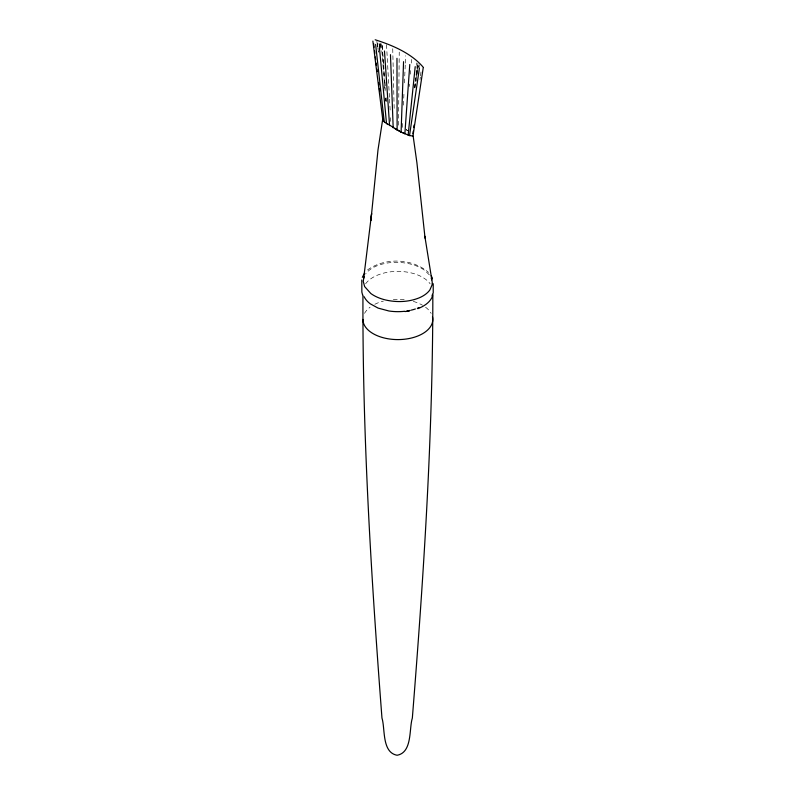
<?xml version="1.0" encoding="UTF-8"?>
<svg xmlns="http://www.w3.org/2000/svg" width="795" height="795" viewBox="0 0 795 795"><rect width="100%" height="100%" fill="white"/><g stroke="black" fill="none" stroke-linecap="round" stroke-linejoin="round"><path stroke-width="0.6" stroke-dasharray="3.98 2.98" d="M398.504 125.203L399.239 52.072M402.439 127.409L402.658 122.46M403.433 105.159L403.989 92.806M404.436 82.918L405.271 64.375M405.331 63.143L405.659 55.73M409.445 86.516L409.634 84.051M410.409 74.203L410.697 70.507M411.283 63.113L411.572 59.416M416.292 65.369L416.56 62.914M415.974 81.289L416.64 75.187M416.769 73.975L417.961 63.004L415.815 81.468M414.702 87.937L417.236 65.786L415.378 80.524M418.24 65.806L417.922 68.271M415.099 87.619L415.676 82.7M414.443 87.887L415.219 81.746M417.127 74.422L417.763 69.503M420.008 79.57L420.326 77.115M420.485 75.883L421.29 69.731M367.469 269.972C384.959 257.322 412.198 258.186 428.535 272.427M406.056 129.575L407.666 130.648L406.056 129.635M429.36 274.881L424.699 270.38A36.64 21.167 0 0 0 410.319 264.01C399.09 261.386 386.956 261.714 376.214 266.106A31.919 18.444 0 0 0 365.63 274.017M376.89 41.27L377.148 43.705M379.453 47.044L378.996 42.145L379.414 47.044M380.855 48.485L380.328 42.373L380.795 48.475M381.232 43.765L384.462 83.167M384.561 84.399L385.068 90.55M385.664 97.934L385.972 101.631M383.578 63.56L382.057 44.013L385.118 91.018M383.677 64.783L384.631 76.996M385.009 81.885L385.575 89.209M386.241 97.755L386.529 101.422M385.605 98.431L385.764 100.905M386.519 44.649L389.461 97.894M389.53 99.127L390.146 110.276M390.554 117.7L390.762 121.416M392.73 48.724L394.191 109.511M364.527 313.369A34.94 20.143 0.1 0 1 370.132 307.168M374.813 304.286A34.94 20.143 0.1 0 1 383.428 301.096M393.286 299.477A34.94 20.143 0.1 0 1 405.778 299.844M413.301 301.404A34.94 20.143 0.1 0 1 422.552 305.23M425.564 307.218A34.94 20.143 0.1 0 1 431.168 313.429M365.621 283.785A34.94 20.143 0.1 0 1 397.897 271.383A34.94 20.143 0.1 0 1 430.175 283.845M419.154 64.683L418.846 67.128L419.154 64.683M377.854 47.183L377.327 42.294L377.824 47.193M378.37 52.072L377.983 48.406L378.321 52.082"/><path stroke-width="1.19" d="M361.785 279.989L361.854 292.073L362.53 294.756M433.215 293.126L433.225 283.726M432.828 293.981C432.927 435.581 423.596 577.021 412.337 718.104C408.948 728.747 412.535 752.507 397.093 755.25C381.66 752.477 385.337 728.717 381.968 718.084C371.235 577.369 362.411 436.316 362.947 295.134M403.562 61.682L401.097 132.089L409.524 135.617L419.462 67.873M409.783 64.514L404.864 133.828L403.025 132.954M370.947 220.175L371.613 213.507L363.285 281.49L364.637 286.578L370.838 293.524A36.689 21.197 0 0 0 385.227 299.894C396.447 302.527 408.57 302.199 419.313 297.807A31.939 18.454 0 0 0 429.896 289.897L432.043 284.978L432.251 282.424L424.848 236.274L425.057 238.083L416.908 162.746L413.062 135.398L423.178 68.052M370.947 220.126L377.993 149.937L382.733 119.111M408.133 135.15L415.209 66.631M412.923 133.699L413.241 131.245M413.728 127.548L414.046 125.093M363.484 278.926L364.269 276.431M362.321 277.326L364.617 273.092M432.679 295.79C430.363 302.339 424.003 306.284 417.822 308.679M412.883 136.034L409.524 135.567M405.013 311.56L409.505 310.934M375.17 39.78C392.561 45.216 411.711 53.454 423.427 67.505M395.135 128.899L401.097 132.089L385.257 122.529M387.95 124.547L386.509 123.533L379.414 47.471M384.224 121.675L385.257 122.589M383.419 120.91L384.224 121.724L375.628 44.411M382.862 120.264L383.419 120.959M372.875 41.102L382.862 120.323M431.188 275.726L432.47 278.349M431.218 278.171L431.864 279.86M373.63 43.616L374.097 47.263M374.564 50.92L374.872 53.354M375.339 57.002L375.647 59.436M376.105 63.083L376.413 65.518M376.88 69.175L377.188 71.6M378.579 82.561L378.887 84.986M379.354 88.642L379.662 91.077M384.472 50.969L389.57 125.62M390.464 54.676L393.187 127.836M396.973 58.323L397.122 130.052M432.49 316.857A34.94 20.143 0.1 0 1 400.133 339.554A34.94 20.143 0.1 0 1 362.908 319.421M432.54 294.18A34.94 20.143 0.1 0 1 432.003 295.909M419.164 307.526A34.94 20.143 0.1 0 1 417.305 308.291M415.368 308.977A34.94 20.143 0.1 0 1 411.263 310.139M410.2 310.388A34.94 20.143 0.1 0 1 406.941 310.984M404.715 311.282A34.94 20.143 0.1 0 1 388.854 310.974L378.082 308.092L370.172 303.76A34.94 20.143 0.1 0 1 364.15 296.704"/></g></svg>
